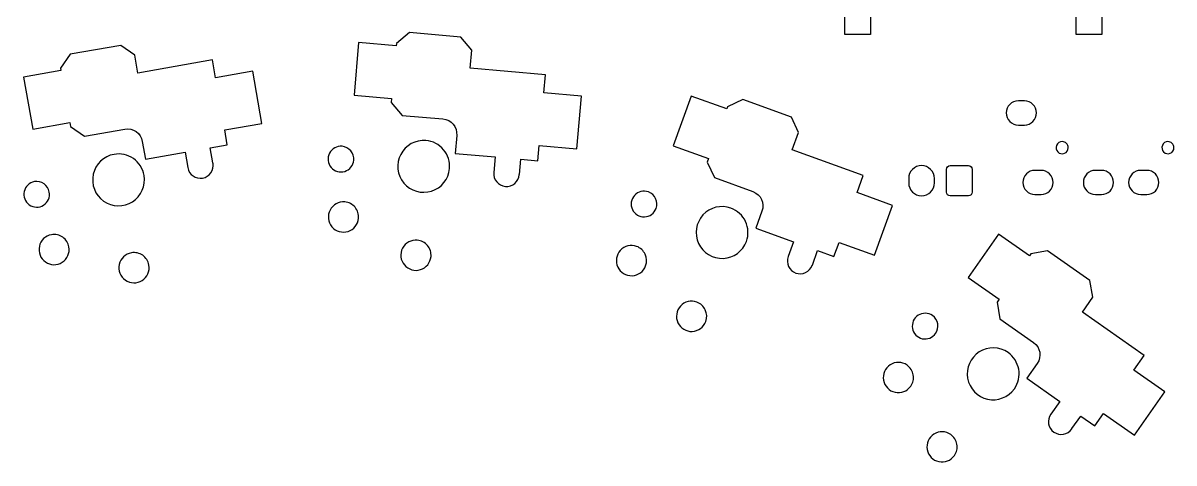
# Model space of a CAD drawing. Header units: millimetres. Extents: x 6 to 141, y 10 to 96.
# Drawn here: x 64.7 to 140.9, y 9.6 to 38.7 of the extents above; entities that cross this region are included whole.
import ezdxf

# ---------------------------------------------------------------- set-up
doc = ezdxf.new("R2010")
doc.units = ezdxf.units.MM
doc.layers.get('0').update_dxf_attribs({"linetype": 'CONTINUOUS'})

msp = doc.modelspace()

# ---------------------------------------------------------------- linework, layer by layer
at = {"color": 7}
for p, q in [((119.067108, 37.973501), (119.067108, 87.933504)), ((120.767113, 87.933504), (120.767113, 37.973501)), ((134.383099, 37.973501), (134.383099, 87.933504)), ((136.083104, 87.933504), (136.083104, 37.973501)), ((90.251849, 38.109569), (89.39306, 37.388965)), ((93.65312, 37.811997), (90.251849, 38.109569)), ((86.88864, 37.448817), (86.583636, 33.962603)), ((89.379233, 37.230919), (86.88864, 37.448817)), ((89.39306, 37.388965), (89.379233, 37.230919)), ((94.373731, 36.953213), (93.65312, 37.811997)), ((120.767113, 37.973501), (119.067108, 37.973501)), ((136.083104, 37.973501), (134.383099, 37.973501)), ((67.794848, 36.669766), (67.151827, 35.751445)), ((71.15724, 37.262645), (67.794848, 36.669766)), ((72.075566, 36.619632), (71.15724, 37.262645)), ((72.285189, 35.430801), (72.075566, 36.619632)), ((94.268519, 35.750636), (94.373731, 36.953213)), ((77.209438, 36.299078), (72.285189, 35.430801)), ((77.418071, 35.11586), (77.209438, 36.299078)), ((67.179376, 35.595205), (64.717252, 35.161067)), ((64.717252, 35.161067), (65.324938, 31.714701)), ((67.151827, 35.751445), (67.179376, 35.595205)), ((79.880195, 35.549999), (77.418071, 35.11586)), ((80.487972, 32.103121), (79.880195, 35.549999)), ((99.249706, 35.314839), (94.268519, 35.750636)), ((99.144991, 34.117941), (99.249706, 35.314839)), ((86.583636, 33.962603), (89.074229, 33.744704)), ((89.074229, 33.744704), (89.05189, 33.489369)), ((101.635584, 33.900042), (99.144991, 34.117941)), ((101.330535, 30.41331), (101.635584, 33.900042)), ((108.901662, 33.911126), (107.704752, 30.622642)), ((111.250994, 33.05604), (108.901662, 33.911126)), ((112.321288, 33.678902), (111.305256, 33.205122)), ((115.529646, 32.511156), (112.321288, 33.678902)), ((130.950839, 33.593822), (130.550449, 33.593822)), ((89.05189, 33.489369), (89.7725, 32.630576)), ((111.305256, 33.205122), (111.250994, 33.05604)), ((65.324938, 31.714701), (67.787063, 32.14884)), ((67.787063, 32.14884), (67.83157, 31.896423)), ((78.025847, 31.668983), (80.487972, 32.103121)), ((89.7725, 32.630576), (92.469527, 32.394617)), ((116.003433, 31.495127), (115.529646, 32.511156)), ((130.550449, 31.994213), (130.950839, 31.994213)), ((67.83157, 31.896423), (68.749898, 31.2534)), ((68.749898, 31.2534), (71.416096, 31.723522)), ((78.199485, 30.684234), (78.025847, 31.668983)), ((93.37833, 31.309269), (93.273795, 30.114423)), ((115.590557, 30.360758), (116.003433, 31.495127)), ((72.574841, 30.910372), (72.783116, 29.729183)), ((77.073259, 30.48565), (78.199485, 30.684234)), ((77.24905, 29.48869), (77.073259, 30.48565)), ((85.792799, 30.584101), (85.792799, 30.584101)), ((91.347261, 30.966454), (91.347261, 30.966454)), ((98.752791, 29.635073), (98.839941, 30.631208)), ((98.839941, 30.631208), (101.330535, 30.41331)), ((107.704752, 30.622642), (110.054085, 29.767556)), ((133.450309, 30.894296), (133.450309, 30.894296)), ((140.45031, 30.894296), (140.45031, 30.894296)), ((70.701706, 30.053559), (70.701706, 30.053559)), ((72.783116, 29.729183), (75.399442, 30.190512)), ((75.399442, 30.190512), (75.579001, 29.172181)), ((93.273795, 30.114423), (95.920372, 29.882877)), ((95.920372, 29.882877), (95.83025, 28.852772)), ((97.525312, 28.726256), (97.613543, 29.734744)), ((97.613543, 29.734744), (98.752791, 29.635073)), ((110.054085, 29.767556), (109.966422, 29.526703)), ((120.289222, 28.650585), (115.590557, 30.360758)), ((77.249139, 29.488187), (77.24905, 29.48869)), ((77.249229, 29.487675), (77.249139, 29.488187)), ((77.249319, 29.487163), (77.249229, 29.487675)), ((77.249408, 29.486661), (77.249319, 29.487163)), ((77.249498, 29.486149), (77.249408, 29.486661)), ((77.249588, 29.485637), (77.249498, 29.486149)), ((77.249677, 29.485135), (77.249588, 29.485637)), ((77.249767, 29.484622), (77.249677, 29.485135)), ((77.249858, 29.48411), (77.249767, 29.484622)), ((77.249948, 29.483598), (77.249858, 29.48411)), ((77.250037, 29.483096), (77.249948, 29.483598)), ((77.250127, 29.482584), (77.250037, 29.483096)), ((77.250217, 29.482072), (77.250127, 29.482584)), ((77.250306, 29.48157), (77.250217, 29.482072)), ((77.250396, 29.481057), (77.250306, 29.48157)), ((77.250486, 29.480545), (77.250396, 29.481057)), ((77.250575, 29.480043), (77.250486, 29.480545)), ((77.250665, 29.479531), (77.250575, 29.480043)), ((77.250755, 29.479019), (77.250665, 29.479531)), ((77.250844, 29.478517), (77.250755, 29.479019)), ((77.250934, 29.478005), (77.250844, 29.478517)), ((77.251025, 29.477492), (77.250934, 29.478005)), ((77.251113, 29.47699), (77.251025, 29.477492)), ((77.251203, 29.476478), (77.251113, 29.47699)), ((77.251294, 29.475966), (77.251203, 29.476478)), ((77.251382, 29.475464), (77.251294, 29.475966)), ((77.251473, 29.474952), (77.251382, 29.475464)), ((77.251563, 29.47444), (77.251473, 29.474952)), ((77.251651, 29.473937), (77.251563, 29.47444)), ((77.251742, 29.473425), (77.251651, 29.473937)), ((77.251832, 29.472913), (77.251742, 29.473425)), ((77.251921, 29.472411), (77.251832, 29.472913)), ((77.252011, 29.471899), (77.251921, 29.472411)), ((77.252101, 29.471387), (77.252011, 29.471899)), ((77.25219, 29.470884), (77.252101, 29.471387)), ((77.25228, 29.470372), (77.25219, 29.470884)), ((77.25237, 29.46986), (77.25228, 29.470372)), ((77.252459, 29.469358), (77.25237, 29.46986)), ((77.252549, 29.468846), (77.252459, 29.469358)), ((77.252639, 29.468334), (77.252549, 29.468846)), ((77.252728, 29.467832), (77.252639, 29.468334)), ((77.252818, 29.467319), (77.252728, 29.467832)), ((109.966422, 29.526703), (110.440205, 28.510665)), ((124.142249, 29.310619), (124.142249, 29.310619)), ((125.792109, 29.06), (125.811109, 29.1557)), ((125.792109, 27.56), (125.792109, 29.06)), ((125.811109, 29.1557), (125.865309, 29.2368)), ((125.865309, 29.2368), (125.946409, 29.291)), ((125.946409, 29.291), (126.042109, 29.31)), ((126.042109, 29.31), (127.242109, 29.31)), ((127.242109, 29.31), (127.337709, 29.291)), ((127.337709, 29.291), (127.418809, 29.2368)), ((127.418809, 29.2368), (127.473009, 29.1557)), ((127.473009, 29.1557), (127.492109, 29.06)), ((127.492109, 29.06), (127.492109, 27.56)), ((132.050449, 28.994213), (131.650059, 28.994213)), ((136.050449, 28.994213), (135.650059, 28.994213)), ((139.05045, 28.994213), (138.65006, 28.994213)), ((65.435468, 28.246636), (65.435468, 28.246636)), ((97.523421, 28.704639), (97.523466, 28.705157)), ((97.523466, 28.705157), (97.52351, 28.705665)), ((97.52351, 28.705665), (97.523556, 28.706183)), ((97.523556, 28.706183), (97.523601, 28.706701)), ((97.523601, 28.706701), (97.523646, 28.707209)), ((97.523646, 28.707209), (97.523691, 28.707727)), ((97.523691, 28.707727), (97.523736, 28.708245)), ((97.523736, 28.708245), (97.523781, 28.708753)), ((97.523781, 28.708753), (97.523826, 28.709271)), ((97.523826, 28.709271), (97.523871, 28.709789)), ((97.523871, 28.709789), (97.523916, 28.710297)), ((97.523916, 28.710297), (97.523961, 28.710815)), ((97.523961, 28.710815), (97.524006, 28.711333)), ((97.524006, 28.711333), (97.524051, 28.711841)), ((97.524051, 28.711841), (97.524096, 28.712359)), ((97.524096, 28.712359), (97.524141, 28.712877)), ((97.524141, 28.712877), (97.524186, 28.713385)), ((97.524186, 28.713385), (97.524231, 28.713903)), ((97.524231, 28.713903), (97.524277, 28.714421)), ((97.524277, 28.714421), (97.524321, 28.714929)), ((97.524321, 28.714929), (97.524366, 28.715447)), ((97.524366, 28.715447), (97.524412, 28.715965)), ((97.524412, 28.715965), (97.524456, 28.716474)), ((97.524456, 28.716474), (97.524501, 28.716992)), ((97.524501, 28.716992), (97.524547, 28.71751)), ((97.524547, 28.71751), (97.524591, 28.718018)), ((97.524591, 28.718018), (97.524637, 28.718536)), ((97.524637, 28.718536), (97.524682, 28.719054)), ((97.524682, 28.719054), (97.524726, 28.719562)), ((97.524726, 28.719562), (97.524772, 28.72008)), ((97.524772, 28.72008), (97.524817, 28.720598)), ((97.524817, 28.720598), (97.524861, 28.721106)), ((97.524861, 28.721106), (97.524907, 28.721624)), ((97.524907, 28.721624), (97.524952, 28.722142)), ((97.524952, 28.722142), (97.524997, 28.72266)), ((97.524997, 28.72266), (97.525042, 28.723168)), ((97.525042, 28.723168), (97.525087, 28.723686)), ((97.525087, 28.723686), (97.525132, 28.724204)), ((97.525132, 28.724204), (97.525177, 28.724712)), ((97.525177, 28.724712), (97.525222, 28.72523)), ((97.525222, 28.72523), (97.525268, 28.725748)), ((97.525268, 28.725748), (97.525312, 28.726256)), ((110.440205, 28.510665), (112.984263, 27.584705)), ((119.878295, 27.521572), (120.289222, 28.650585)), ((123.292639, 28.459056), (123.292639, 28.160228)), ((124.991859, 28.160228), (124.991859, 28.459056)), ((106.066443, 27.563944), (106.066443, 27.563944)), ((122.227627, 26.666486), (119.878295, 27.521572)), ((125.811109, 27.4643), (125.792109, 27.56)), ((125.865309, 27.3832), (125.811109, 27.4643)), ((127.473009, 27.4643), (127.418809, 27.3832)), ((127.492109, 27.56), (127.473009, 27.4643)), ((85.972778, 26.904411), (85.972778, 26.904411)), ((121.03054, 23.377513), (122.227627, 26.666486)), ((125.946409, 27.329), (125.865309, 27.3832)), ((126.042109, 27.31), (125.946409, 27.329)), ((127.242109, 27.31), (126.042109, 27.31)), ((127.337709, 27.329), (127.242109, 27.31)), ((127.418809, 27.3832), (127.337709, 27.329)), ((131.650059, 27.394603), (132.050449, 27.394603)), ((135.650059, 27.394603), (136.050449, 27.394603)), ((138.65006, 27.394603), (139.05045, 27.394603)), ((111.530602, 26.495668), (111.530602, 26.495668)), ((113.581191, 26.301124), (113.170969, 25.174046)), ((113.170969, 25.174046), (115.667438, 24.265407)), ((66.561687, 24.73891), (66.561687, 24.73891)), ((90.770727, 24.376633), (90.770727, 24.376633)), ((129.247263, 24.783349), (127.240016, 21.916702)), ((131.29523, 23.349348), (129.247263, 24.783349)), ((105.287916, 23.963054), (105.287916, 23.963054)), ((115.667438, 24.265407), (115.313776, 23.293726)), ((116.918335, 22.732807), (117.264576, 23.684096)), ((117.264576, 23.684096), (118.339208, 23.292963)), ((118.339208, 23.292963), (118.681208, 24.232599)), ((118.681208, 24.232599), (121.03054, 23.377513)), ((132.490262, 23.673974), (131.386227, 23.479307)), ((135.287062, 21.715635), (132.490262, 23.673974)), ((71.850386, 23.539063), (71.850386, 23.539063)), ((131.386227, 23.479307), (131.29523, 23.349348)), ((116.910914, 22.712416), (116.911091, 22.712905)), ((116.911091, 22.712905), (116.911266, 22.713384)), ((116.911266, 22.713384), (116.911444, 22.713873)), ((116.911444, 22.713873), (116.911622, 22.714361)), ((116.911622, 22.714361), (116.911796, 22.714841)), ((116.911796, 22.714841), (116.911974, 22.715329)), ((116.911974, 22.715329), (116.912152, 22.715818)), ((116.912152, 22.715818), (116.912326, 22.716297)), ((116.912326, 22.716297), (116.912504, 22.716786)), ((116.912504, 22.716786), (116.912682, 22.717274)), ((116.912682, 22.717274), (116.912856, 22.717754)), ((116.912856, 22.717754), (116.913034, 22.718242)), ((116.913034, 22.718242), (116.913212, 22.718731)), ((116.913212, 22.718731), (116.913386, 22.71921)), ((116.913386, 22.71921), (116.913564, 22.719699)), ((116.913564, 22.719699), (116.913742, 22.720187)), ((116.913742, 22.720187), (116.913917, 22.720667)), ((116.913917, 22.720667), (116.914094, 22.721155)), ((116.914094, 22.721155), (116.914272, 22.721644)), ((116.914272, 22.721644), (116.914447, 22.722123)), ((116.914447, 22.722123), (116.914625, 22.722612)), ((116.914625, 22.722612), (116.914802, 22.7231)), ((116.914802, 22.7231), (116.914977, 22.72358)), ((116.914977, 22.72358), (116.915155, 22.724068)), ((116.915155, 22.724068), (116.915333, 22.724557)), ((116.915333, 22.724557), (116.915507, 22.725036)), ((116.915507, 22.725036), (116.915685, 22.725525)), ((116.915685, 22.725525), (116.915863, 22.726013)), ((116.915863, 22.726013), (116.916037, 22.726493)), ((116.916037, 22.726493), (116.916215, 22.726981)), ((116.916215, 22.726981), (116.916393, 22.72747)), ((116.916393, 22.72747), (116.916567, 22.727949)), ((116.916567, 22.727949), (116.916745, 22.728438)), ((116.916745, 22.728438), (116.916923, 22.728927)), ((116.916923, 22.728927), (116.917101, 22.729415)), ((116.917101, 22.729415), (116.917275, 22.729894)), ((116.917275, 22.729894), (116.917453, 22.730383)), ((116.917453, 22.730383), (116.917631, 22.730872)), ((116.917631, 22.730872), (116.917805, 22.731351)), ((116.917805, 22.731351), (116.917983, 22.73184)), ((116.917983, 22.73184), (116.918161, 22.732328)), ((116.918161, 22.732328), (116.918335, 22.732807)), ((127.240016, 21.916702), (129.287983, 20.482701)), ((135.481737, 20.611602), (135.287062, 21.715635)), ((134.789333, 19.622746), (135.481737, 20.611602)), ((109.268143, 20.279608), (109.268143, 20.279608)), ((129.287983, 20.482701), (129.14097, 20.272744)), ((129.14097, 20.272744), (129.335639, 19.168703)), ((124.865882, 19.386253), (124.865882, 19.386253)), ((129.335639, 19.168703), (131.553353, 17.615844)), ((138.885267, 16.754744), (134.789333, 19.622746)), ((129.867362, 16.940151), (129.867362, 16.940151)), ((123.181906, 16.10956), (123.181906, 16.10956)), ((131.797726, 16.221505), (131.109773, 15.239006)), ((138.196133, 15.770558), (138.885267, 16.754744)), ((131.109773, 15.239006), (133.286003, 13.715194)), ((140.2441, 14.336557), (138.196133, 15.770558)), ((133.286003, 13.715194), (132.692902, 12.868158)), ((138.236555, 11.469484), (140.2441, 14.336557)), ((134.097611, 11.911062), (134.678265, 12.740323)), ((134.678265, 12.740323), (135.615046, 12.084382)), ((135.615046, 12.084382), (136.188588, 12.903485)), ((136.188588, 12.903485), (138.236555, 11.469484)), ((126.073162, 11.521469), (126.073162, 11.521469)), ((134.085164, 11.893287), (134.085463, 11.893713)), ((134.085463, 11.893713), (134.085755, 11.89413)), ((134.085755, 11.89413), (134.086053, 11.894556)), ((134.086053, 11.894556), (134.086352, 11.894982)), ((134.086352, 11.894982), (134.086644, 11.8954)), ((134.086644, 11.8954), (134.086942, 11.895826)), ((134.086942, 11.895826), (134.087241, 11.896252)), ((134.087241, 11.896252), (134.087533, 11.89667)), ((134.087533, 11.89667), (134.087831, 11.897096)), ((134.087831, 11.897096), (134.08813, 11.897522)), ((134.08813, 11.897522), (134.088422, 11.897939)), ((134.088422, 11.897939), (134.08872, 11.898365)), ((134.08872, 11.898365), (134.089019, 11.898791)), ((134.089019, 11.898791), (134.089311, 11.899209)), ((134.089311, 11.899209), (134.089609, 11.899635)), ((134.089609, 11.899635), (134.089908, 11.900061)), ((134.089908, 11.900061), (134.0902, 11.900479)), ((134.0902, 11.900479), (134.090499, 11.900905)), ((134.090499, 11.900905), (134.090797, 11.901331)), ((134.090797, 11.901331), (134.091089, 11.901748)), ((134.091089, 11.901748), (134.091388, 11.902174)), ((134.091388, 11.902174), (134.091686, 11.9026)), ((134.091686, 11.9026), (134.091978, 11.903018)), ((134.091978, 11.903018), (134.092277, 11.903444)), ((134.092277, 11.903444), (134.092575, 11.90387)), ((134.092575, 11.90387), (134.092867, 11.904288)), ((134.092867, 11.904288), (134.093166, 11.904714)), ((134.093166, 11.904714), (134.093464, 11.90514)), ((134.093464, 11.90514), (134.093756, 11.905558)), ((134.093756, 11.905558), (134.094055, 11.905984)), ((134.094055, 11.905984), (134.094353, 11.906409)), ((134.094353, 11.906409), (134.094645, 11.906827)), ((134.094645, 11.906827), (134.094944, 11.907253)), ((134.094944, 11.907253), (134.095242, 11.907679)), ((134.095242, 11.907679), (134.09554, 11.908105)), ((134.09554, 11.908105), (134.095833, 11.908523)), ((134.095833, 11.908523), (134.096131, 11.908949)), ((134.096131, 11.908949), (134.096429, 11.909375)), ((134.096429, 11.909375), (134.096722, 11.909793)), ((134.096722, 11.909793), (134.09702, 11.910219)), ((134.09702, 11.910219), (134.097318, 11.910644)), ((134.097318, 11.910644), (134.097611, 11.911062))]:
    msp.add_line(p, q, dxfattribs=at)
for points in [[(130.550449, 33.593822), (130.108774, 33.594253), (129.750316, 33.236669), (129.749669, 32.794994)], [(131.749669, 32.794994), (131.749024, 33.235908), (131.391753, 33.593178), (130.950839, 33.593822)], [(129.749669, 32.794994), (129.749462, 32.582551), (129.833762, 32.378748), (129.983983, 32.228528)], [(130.950839, 31.994213), (131.392515, 31.994859), (131.750101, 32.353318), (131.749669, 32.794994)], [(92.469527, 32.394617), (93.025638, 32.345923), (93.426983, 31.865385), (93.37833, 31.309269)], [(129.983983, 32.228528), (130.134203, 32.078307), (130.338005, 31.994006), (130.550449, 31.994213)], [(71.416096, 31.723522), (71.965861, 31.82042), (72.477903, 31.460131), (72.574841, 30.910372)], [(85.792799, 30.584101), (85.450314, 30.614065), (85.123503, 30.43477), (84.964757, 30.129822)], [(86.369854, 30.283705), (86.224948, 30.456398), (86.017375, 30.564453), (85.792799, 30.584101)], [(91.347261, 30.966454), (90.656248, 31.026909), (89.996858, 30.665156), (89.676565, 30.049878)], [(92.511556, 30.36036), (92.219186, 30.708793), (91.800377, 30.926811), (91.347261, 30.966454)], [(133.080757, 30.64737), (133.018845, 30.4979), (133.053067, 30.325853), (133.167467, 30.211453)], [(133.450309, 30.894296), (133.288524, 30.894296), (133.14267, 30.796839), (133.080757, 30.64737)], [(133.733152, 30.777139), (133.658137, 30.852153), (133.556396, 30.894296), (133.450309, 30.894296)], [(133.603383, 30.124744), (133.752852, 30.186657), (133.850309, 30.332511), (133.850309, 30.494296)], [(133.850309, 30.494296), (133.850309, 30.600383), (133.808167, 30.702124), (133.733152, 30.777139)], [(140.080758, 30.64737), (140.018845, 30.4979), (140.053068, 30.325853), (140.167467, 30.211453)], [(140.45031, 30.894296), (140.288525, 30.894296), (140.14267, 30.796839), (140.080758, 30.64737)], [(140.733152, 30.777139), (140.658138, 30.852153), (140.556396, 30.894296), (140.45031, 30.894296)], [(140.603383, 30.124744), (140.752853, 30.186657), (140.85031, 30.332511), (140.85031, 30.494296)], [(140.85031, 30.494296), (140.85031, 30.600383), (140.808167, 30.702124), (140.733152, 30.777139)], [(70.701706, 30.053559), (70.018592, 29.933107), (69.475299, 29.413018), (69.325165, 28.735807)], [(71.983197, 29.769459), (71.610609, 30.030348), (71.149643, 30.132542), (70.701706, 30.053559)], [(72.688459, 28.662419), (72.609475, 29.110356), (72.355785, 29.50857), (71.983197, 29.769459)], [(84.964757, 30.129822), (84.806011, 29.824874), (84.846592, 29.454326), (85.067578, 29.190966)], [(86.565482, 29.663253), (86.58513, 29.887829), (86.514761, 30.111013), (86.369854, 30.283705)], [(89.676565, 30.049878), (89.356272, 29.4346), (89.438151, 28.686967), (89.884023, 28.155598)], [(92.906264, 29.108507), (92.945906, 29.561623), (92.803926, 30.011928), (92.511556, 30.36036)], [(133.167467, 30.211453), (133.281866, 30.097054), (133.453913, 30.062832), (133.603383, 30.124744)], [(140.167467, 30.211453), (140.281866, 30.097054), (140.453913, 30.062832), (140.603383, 30.124744)], [(75.579001, 29.172181), (75.660451, 28.710001), (76.101055, 28.401285), (76.563269, 28.482539)], [(77.112025, 28.8321), (77.241344, 29.016788), (77.29199, 29.245287), (77.252818, 29.467319)], [(85.067578, 29.190966), (85.288564, 28.927605), (85.646435, 28.823295), (85.974316, 28.926676)], [(85.974316, 28.926676), (86.302198, 29.030056), (86.535519, 29.320768), (86.565482, 29.663253)], [(91.7135, 27.622354), (92.375049, 27.830939), (92.845808, 28.417494), (92.906264, 29.108507)], [(123.540907, 29.060969), (123.38154, 28.901237), (123.292224, 28.684693), (123.292639, 28.459056)], [(124.142249, 29.310619), (123.916611, 29.310516), (123.700273, 29.220702), (123.540907, 29.060969)], [(124.74359, 29.060969), (124.584224, 29.220702), (124.367886, 29.310516), (124.142249, 29.310619)], [(124.991859, 28.459056), (124.992274, 28.684693), (124.902957, 28.901237), (124.74359, 29.060969)], [(131.650059, 28.994213), (131.208383, 28.993567), (130.850797, 28.635108), (130.851229, 28.193431)], [(132.616916, 28.759898), (132.466695, 28.910119), (132.262893, 28.99442), (132.050449, 28.994213)], [(135.650059, 28.994213), (135.208383, 28.993567), (134.850797, 28.635108), (134.851229, 28.193431)], [(136.616916, 28.759898), (136.466696, 28.910119), (136.262893, 28.99442), (136.050449, 28.994213)], [(138.65006, 28.994213), (138.208383, 28.993567), (137.850797, 28.635108), (137.85123, 28.193431)], [(139.616916, 28.759898), (139.466696, 28.910119), (139.262894, 28.99442), (139.05045, 28.994213)], [(65.435468, 28.246636), (65.096898, 28.186937), (64.827627, 27.929167), (64.753217, 27.593523)], [(66.070609, 28.105828), (65.885944, 28.235132), (65.657477, 28.285782), (65.435468, 28.246636)], [(69.325165, 28.735807), (69.175031, 28.058597), (69.447621, 27.35763), (70.015829, 26.959767)], [(71.920982, 26.918196), (72.506003, 27.290895), (72.80891, 27.979305), (72.688459, 28.662419)], [(76.563269, 28.482539), (76.785309, 28.52167), (76.982706, 28.647413), (77.112025, 28.8321)], [(95.83025, 28.852772), (95.789303, 28.38526), (96.134993, 27.973027), (96.602488, 27.931882)], [(97.223018, 28.127504), (97.395732, 28.272428), (97.503792, 28.480033), (97.523421, 28.704639)], [(130.851229, 28.193431), (130.851875, 27.752517), (131.209145, 27.395247), (131.650059, 27.394603)], [(132.050449, 27.394603), (132.492124, 27.394172), (132.850582, 27.751756), (132.851229, 28.193431)], [(132.851229, 28.193431), (132.851437, 28.405875), (132.767136, 28.609677), (132.616916, 28.759898)], [(134.851229, 28.193431), (134.851875, 27.752517), (135.209146, 27.395247), (135.650059, 27.394603)], [(136.050449, 27.394603), (136.492124, 27.394172), (136.850583, 27.751756), (136.851229, 28.193431)], [(136.851229, 28.193431), (136.851437, 28.405875), (136.767136, 28.609677), (136.616916, 28.759898)], [(137.85123, 28.193431), (137.851875, 27.752517), (138.209146, 27.395247), (138.65006, 27.394603)], [(139.05045, 27.394603), (139.492125, 27.394172), (139.850583, 27.751756), (139.85123, 28.193431)], [(139.85123, 28.193431), (139.851437, 28.405875), (139.767137, 28.609677), (139.616916, 28.759898)], [(64.753217, 27.593523), (64.678806, 27.257879), (64.813909, 26.910461), (65.095528, 26.71327)], [(66.039773, 26.692666), (66.329725, 26.877386), (66.479854, 27.21858), (66.420155, 27.55715)], [(66.420155, 27.55715), (66.381009, 27.779159), (66.255273, 27.976525), (66.070609, 28.105828)], [(89.884023, 28.155598), (90.329894, 27.624229), (91.051951, 27.413768), (91.7135, 27.622354)], [(96.602488, 27.931882), (96.82709, 27.912211), (97.050305, 27.98258), (97.223018, 28.127504)], [(106.066443, 27.563944), (105.743383, 27.681528), (105.381302, 27.592927), (105.149039, 27.339456)], [(106.546087, 27.124431), (106.450815, 27.328743), (106.278281, 27.486841), (106.066443, 27.563944)], [(112.984263, 27.584705), (113.508822, 27.393738), (113.772119, 26.825698), (113.581191, 26.301124)], [(123.292639, 28.160228), (123.292854, 27.691091), (123.673111, 27.310834), (124.142249, 27.310619)], [(124.142249, 27.310619), (124.611386, 27.310834), (124.991643, 27.691091), (124.991859, 28.160228)], [(65.095528, 26.71327), (65.377147, 26.516078), (65.749821, 26.507946), (66.039773, 26.692666)], [(70.015829, 26.959767), (70.584036, 26.561904), (71.33596, 26.545497), (71.920982, 26.918196)], [(85.972778, 26.904411), (85.569855, 26.939663), (85.185371, 26.728728), (84.998611, 26.369965)], [(86.651667, 26.551004), (86.481189, 26.754172), (86.236985, 26.881296), (85.972778, 26.904411)], [(105.149039, 27.339456), (104.916776, 27.085986), (104.86007, 26.717561), (105.005364, 26.405979)], [(106.574465, 26.474488), (106.651568, 26.686326), (106.64136, 26.920118), (106.546087, 27.124431)], [(111.530602, 26.495668), (110.878781, 26.732911), (110.148231, 26.554147), (109.679606, 26.042732)], [(84.998611, 26.369965), (84.811851, 26.011202), (84.859594, 25.575265), (85.119578, 25.265428)], [(86.881817, 25.821061), (86.904932, 26.085268), (86.822145, 26.347836), (86.651667, 26.551004)], [(105.005364, 26.405979), (105.150657, 26.094397), (105.469336, 25.901017), (105.812802, 25.916013)], [(105.812802, 25.916013), (106.156268, 25.93101), (106.456881, 26.151428), (106.574465, 26.474488)], [(109.679606, 26.042732), (109.210981, 25.531317), (109.096568, 24.787967), (109.389719, 24.159304)], [(112.498356, 25.608886), (112.306129, 26.021116), (111.958018, 26.340102), (111.530602, 26.495668)], [(85.119578, 25.265428), (85.379561, 24.955592), (85.800586, 24.832875), (86.186328, 24.954499)], [(86.186328, 24.954499), (86.572071, 25.076123), (86.846566, 25.418137), (86.881817, 25.821061)], [(112.555611, 24.29753), (112.711177, 24.724946), (112.690582, 25.196655), (112.498356, 25.608886)], [(66.561687, 24.73891), (66.163369, 24.668676), (65.84658, 24.365417), (65.759039, 23.970542)], [(67.308912, 24.573255), (67.091659, 24.725377), (66.822874, 24.784965), (66.561687, 24.73891)], [(67.720143, 23.92775), (67.674089, 24.188938), (67.526164, 24.421132), (67.308912, 24.573255)], [(90.770727, 24.376633), (90.367804, 24.411884), (89.98332, 24.200949), (89.79656, 23.842187)], [(91.449616, 24.023226), (91.279138, 24.226394), (91.034934, 24.353518), (90.770727, 24.376633)], [(65.759039, 23.970542), (65.671497, 23.575667), (65.830442, 23.16694), (66.161758, 22.93495)], [(67.272634, 22.910711), (67.613755, 23.128028), (67.790377, 23.529433), (67.720143, 23.92775)], [(89.79656, 23.842187), (89.6098, 23.483424), (89.657543, 23.047486), (89.917527, 22.73765)], [(91.679766, 23.293282), (91.702882, 23.55749), (91.620094, 23.820058), (91.449616, 24.023226)], [(104.208618, 23.698951), (103.935367, 23.40075), (103.868655, 22.96731), (104.039588, 22.600742)], [(105.287916, 23.963054), (104.907846, 24.101388), (104.481869, 23.997152), (104.208618, 23.698951)], [(105.852204, 23.44598), (105.740119, 23.686348), (105.537138, 23.872345), (105.287916, 23.963054)], [(109.389719, 24.159304), (109.68287, 23.530641), (110.325852, 23.140469), (111.018845, 23.170726)], [(111.018845, 23.170726), (111.711838, 23.200983), (112.318368, 23.64571), (112.555611, 24.29753)], [(66.161758, 22.93495), (66.493074, 22.70296), (66.931514, 22.693393), (67.272634, 22.910711)], [(71.850386, 23.539063), (71.452069, 23.468829), (71.13528, 23.16557), (71.047738, 22.770695)], [(72.597611, 23.373407), (72.380358, 23.525529), (72.111574, 23.585118), (71.850386, 23.539063)], [(73.008842, 22.727903), (72.962788, 22.989091), (72.814864, 23.221285), (72.597611, 23.373407)], [(90.984277, 22.426721), (91.37002, 22.548345), (91.644515, 22.890359), (91.679766, 23.293282)], [(105.885589, 22.681341), (105.976298, 22.930563), (105.964289, 23.205612), (105.852204, 23.44598)], [(115.313776, 23.293726), (115.153224, 22.852742), (115.380441, 22.365084), (115.821357, 22.204346)], [(71.047738, 22.770695), (70.960196, 22.37582), (71.119141, 21.967093), (71.450458, 21.735103)], [(72.561334, 21.710864), (72.902454, 21.928181), (73.079076, 22.329586), (73.008842, 22.727903)], [(89.917527, 22.73765), (90.17751, 22.427814), (90.598535, 22.305097), (90.984277, 22.426721)], [(104.039588, 22.600742), (104.210521, 22.234175), (104.585438, 22.00667), (104.989516, 22.024312)], [(104.989516, 22.024312), (105.393593, 22.041955), (105.747255, 22.301271), (105.885589, 22.681341)], [(115.821357, 22.204346), (116.033214, 22.127214), (116.267037, 22.137412), (116.471374, 22.232697)], [(116.471374, 22.232697), (116.675711, 22.327981), (116.833821, 22.500544), (116.910914, 22.712416)], [(71.450458, 21.735103), (71.781774, 21.503113), (72.220214, 21.493546), (72.561334, 21.710864)], [(108.188845, 20.015505), (107.915594, 19.717304), (107.848881, 19.283864), (108.019815, 18.917296)], [(109.268143, 20.279608), (108.888072, 20.417942), (108.462096, 20.313706), (108.188845, 20.015505)], [(109.832431, 19.762534), (109.720345, 20.002901), (109.517365, 20.188899), (109.268143, 20.279608)], [(109.865816, 18.997895), (109.956525, 19.247117), (109.944516, 19.522166), (109.832431, 19.762534)], [(123.921638, 19.406856), (123.631686, 19.222136), (123.481557, 18.880943), (123.541256, 18.542373)], [(124.865882, 19.386253), (124.584264, 19.583445), (124.21159, 19.591576), (123.921638, 19.406856)], [(125.215429, 18.837575), (125.176283, 19.059584), (125.050547, 19.25695), (124.865882, 19.386253)], [(108.019815, 18.917296), (108.190748, 18.550729), (108.565665, 18.323224), (108.969742, 18.340866)], [(108.969742, 18.340866), (109.37382, 18.358509), (109.727482, 18.617824), (109.865816, 18.997895)], [(123.541256, 18.542373), (123.600955, 18.203803), (123.858726, 17.934533), (124.194369, 17.860122)], [(125.074622, 18.202434), (125.203925, 18.387099), (125.254575, 18.615566), (125.215429, 18.837575)], [(124.194369, 17.860122), (124.530013, 17.785712), (124.877431, 17.920816), (125.074622, 18.202434)], [(131.553353, 17.615844), (132.010612, 17.295619), (132.117918, 16.678789), (131.797726, 16.221505)], [(127.96221, 16.981721), (127.377189, 16.609022), (127.074282, 15.920613), (127.194734, 15.237499)], [(129.867362, 16.940151), (129.299155, 17.338014), (128.54723, 17.354421), (127.96221, 16.981721)], [(130.572624, 15.833113), (130.49364, 16.281049), (130.23995, 16.679263), (129.867362, 16.940151)], [(122.07103, 16.133799), (121.72991, 15.916482), (121.553288, 15.515077), (121.623522, 15.11676)], [(123.181906, 16.10956), (122.85059, 16.34155), (122.41215, 16.351117), (122.07103, 16.133799)], [(123.593137, 15.464057), (123.547083, 15.725244), (123.399158, 15.957438), (123.181906, 16.10956)], [(123.427482, 14.716832), (123.579604, 14.934085), (123.639192, 15.202869), (123.593137, 15.464057)], [(127.194734, 15.237499), (127.315186, 14.554384), (127.835275, 14.011092), (128.512486, 13.860958)], [(130.288525, 14.551623), (130.549414, 14.924211), (130.651607, 15.385177), (130.572624, 15.833113)], [(121.623522, 15.11676), (121.693756, 14.718442), (121.997016, 14.401654), (122.39189, 14.314112)], [(122.39189, 14.314112), (122.786765, 14.226571), (123.195492, 14.385516), (123.427482, 14.716832)], [(128.512486, 13.860958), (129.189696, 13.710825), (129.890662, 13.983416), (130.288525, 14.551623)], [(132.692902, 12.868158), (132.423686, 12.483754), (132.516946, 11.953905), (132.901236, 11.684526)], [(124.962286, 11.545708), (124.621166, 11.32839), (124.444544, 10.926986), (124.514779, 10.528668)], [(126.073162, 11.521469), (125.741846, 11.753459), (125.303406, 11.763025), (124.962286, 11.545708)], [(126.484394, 10.875965), (126.438339, 11.137152), (126.290415, 11.369347), (126.073162, 11.521469)], [(132.901236, 11.684526), (133.085911, 11.55519), (133.314405, 11.504523), (133.536441, 11.543675)], [(133.536441, 11.543675), (133.758477, 11.582826), (133.955862, 11.708587), (134.085164, 11.893287)], [(126.318738, 10.128741), (126.47086, 10.345993), (126.530448, 10.614778), (126.484394, 10.875965)], [(124.514779, 10.528668), (124.585013, 10.130351), (124.888272, 9.813562), (125.283147, 9.726021)], [(125.283147, 9.726021), (125.678022, 9.638479), (126.086748, 9.797425), (126.318738, 10.128741)]]:
    msp.add_open_spline(points, degree=3, dxfattribs=at)

doc.saveas('drawing.dxf')
